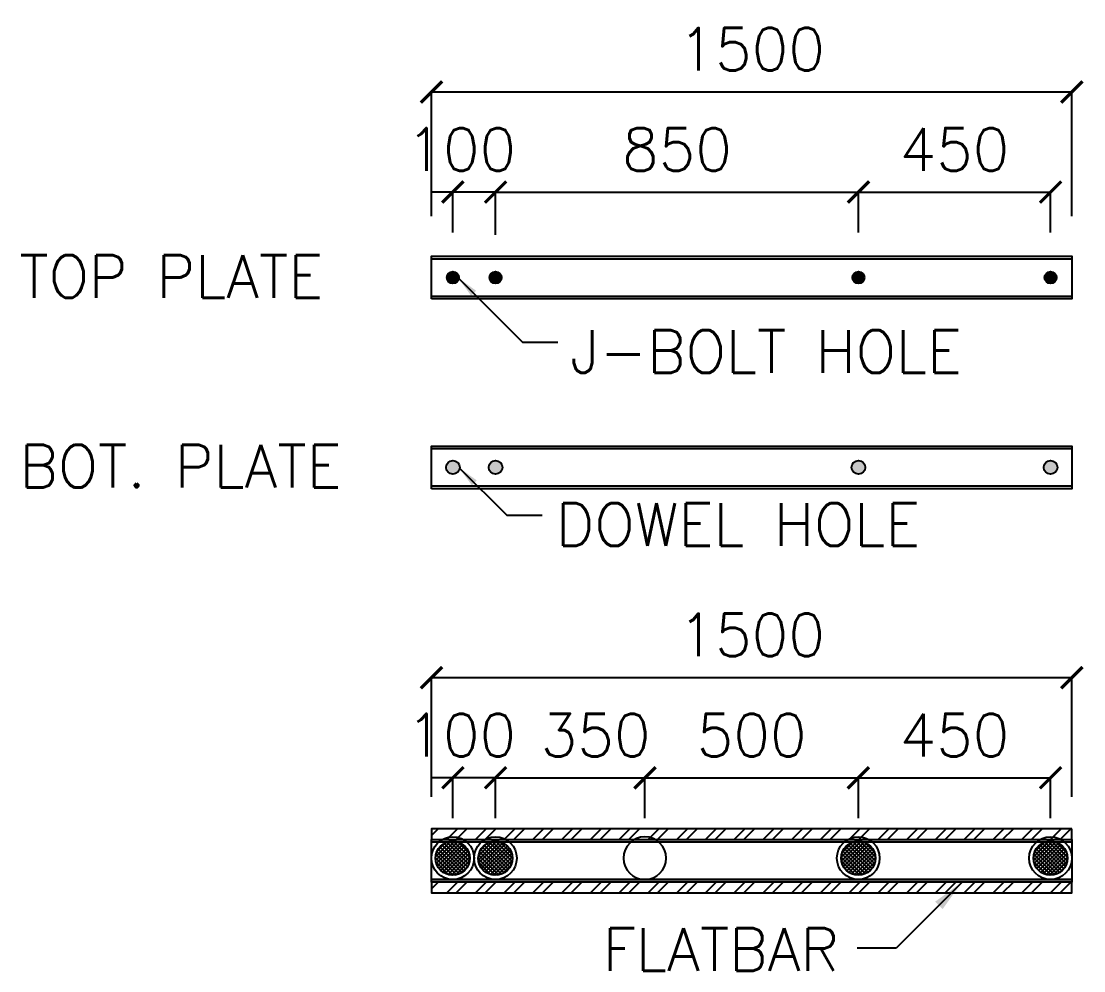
# Model space of a CAD drawing. Header units: inches. Extents: x 25 to 4244, y 15 to 9282.
# Drawn here: x 482 to 2970, y 7057 to 9282 of the extents above; entities that cross this region are included whole.
import ezdxf

# ---------------------------------------------------------------- set-up
doc = ezdxf.new("R2010")
doc.units = ezdxf.units.IN
doc.header["$MEASUREMENT"] = 0
doc.layers.get('Defpoints').update_dxf_attribs({"color": 36, "true_color": 0x703800})
for name, color, linetype in [('0-S1', 1, 'Continuous'), ('A-BAMBOO POLE', 2, 'Continuous'), ('A-DIMENSIONS', 30, 'Continuous'), ('A-Hatch', 8, 'Continuous'), ('A-Main Text', 3, 'Continuous'), ('A-Specifications', 2, 'Continuous'), ('AR-Bamboo Stud', 2, 'Continuous'), ('AR-Flatbar', 143, 'Continuous'), ('AR-FURNITURES', 9, 'Continuous'), ('AR-Panels', 4, 'Continuous'), ('AR-Timber Plate', 3, 'Continuous'), ('Screw Dowel', 140, 'Continuous'), ('Screw J-Bolt', 64, 'Continuous')]:
    doc.layers.add(name, color=color, linetype=linetype)
doc.layers.add('VP', color=7, linetype='Continuous', plot=False)
doc.styles.add('LEROY', font='simplex.shx')
doc.dimstyles.new('DIM100', dxfattribs={"dimscale": 0, "dimtxt": 220, "dimasz": 180, "dimexe": 220, "dimexo": 250, "dimgap": 1, "dimtad": 1, "dimtoh": 1, "dimlfac": 0.001, "dimzin": 1, "dimdsep": 46, "dimtxsty": 'LEROY', "dimblk1": 'ORIGIN', "dimblk2": 'ORIGIN', "dimsah": 1, "dimcen": 0.18, "dimclrd": 30, "dimclre": 30, "dimclrt": 7, "dimazin": 0, "dimtfac": 1, "dimtix": 1, "dimtmove": 1, "dimatfit": 3, "dimfxl": 1, "dimtvp": 1, "dimtolj": 2, "dimtzin": 0, "dimarcsym": 0})

# ---------------------------------------------------------------- blocks, each defined once
blk = doc.blocks.new('bps1')
at = {"layer": 'AR-FURNITURES'}
h = blk.add_hatch(dxfattribs=at)
h.set_pattern_fill('ANSI37', color=256, scale=2)
h.set_pattern_definition([(45, (0, 0), (-4.490128, 4.490128), []), (135, (0, 0), (-4.490128, -4.490128), [])])
edge = h.paths.add_edge_path()
edge.add_ellipse((30825.3, -11129.5), major_axis=(-28.3, 28.3), ratio=1, start_angle=0, end_angle=360, ccw=False)
at = {"layer": 'A-BAMBOO POLE', "linetype": 'Continuous'}
blk.add_circle((30825.3, -11129.5), 50, dxfattribs=at)
at = {"layer": 'AR-FURNITURES', "linetype": 'Continuous', "extrusion": (0, 0, -1)}
blk.add_ellipse((30825.3, -11129.5), major_axis=(-28.3, 28.3), ratio=1, start_param=2.356935, end_param=8.64012, dxfattribs=at)
blk = doc.blocks.new('bpns1')
at = {"layer": 'A-BAMBOO POLE', "linetype": 'Continuous'}
blk.add_circle((31425.3, -11129.1), 50, dxfattribs=at)
blk = doc.blocks.new('DFGNGFHJGJHJ')
at = {"layer": 'AR-Timber Plate'}
blk.add_lwpolyline([(155890.3, -244974.4), (155890.3, -244886.4), (157390.3, -244886.4), (157390.3, -244974.4)], close=True, dxfattribs=at)
at = {"layer": 'VP'}
blk.add_lwpolyline([(155890.3, -244980.4), (155890.3, -244880.4), (157390.3, -244880.4), (157390.3, -244980.4)], close=True, dxfattribs=at)
at = {"layer": 'AR-Bamboo Stud', "rotation": 90}
for p in [(144810.8, -275749.7), (144910.8, -275749.7), (145760.8, -275749.7), (146210.8, -275749.7)]:
    blk.add_blockref('bps1', p, dxfattribs=at)
at = {"layer": 'AR-Bamboo Stud', "xscale": -1, "rotation": 270}
blk.add_blockref('bpns1', (167519.3, -276349.7), dxfattribs=at)
blk = doc.blocks.new('_ArchTick')
at = {"color": 0, "linetype": 'ByBlock', "const_width": 0.15}
blk.add_lwpolyline([(-0.5, -0.5), (0.5, 0.5)], dxfattribs=at)
blk = doc.blocks.new('*D36')
at = {"layer": 'A-DIMENSIONS', "color": 30, "transparency": 16777216}
for p, q in [((1592.4, 7415.1), (1592.4, 7509.4)), ((1592.4, 7509.4), (1942.4, 7509.4)), ((1942.4, 7415.1), (1942.4, 7509.4))]:
    blk.add_line(p, q, dxfattribs=at)
at = {"layer": 'Defpoints', "color": 0, "transparency": 16777216}
for p in [(1942.4, 7509.4), (1592.4, 7315.1), (1942.4, 7315.1)]:
    blk.add_point(p, dxfattribs=at)
at = {"layer": 'A-DIMENSIONS', "color": 30, "transparency": 16777216, "xscale": 50, "yscale": 50, "zscale": 50, "rotation": 180}
blk.add_blockref('_ArchTick', (1592.4, 7509.4), dxfattribs=at)
at = {"layer": 'A-DIMENSIONS', "color": 30, "transparency": 16777216, "xscale": 50, "yscale": 50, "zscale": 50}
blk.add_blockref('_ArchTick', (1942.4, 7509.4), dxfattribs=at)
at = {"layer": 'A-DIMENSIONS', "color": 3, "transparency": 16777216, "insert": (1826.8, 7609.4), "char_height": 100, "attachment_point": 5, "style": 'LEROY'}
blk.add_mtext('\\A2;350', dxfattribs=at)
blk = doc.blocks.new('*D37')
at = {"layer": 'A-DIMENSIONS', "color": 30, "transparency": 16777216}
for p, q in [((1442.4, 7465.1), (1442.4, 7744)), ((1442.4, 7744), (2942.4, 7744)), ((2942.4, 7465.1), (2942.4, 7744))]:
    blk.add_line(p, q, dxfattribs=at)
at = {"layer": 'Defpoints', "color": 0, "transparency": 16777216}
for p in [(2942.4, 7744), (1442.4, 7365.1), (2942.4, 7365.1)]:
    blk.add_point(p, dxfattribs=at)
at = {"layer": 'A-DIMENSIONS', "color": 30, "transparency": 16777216, "xscale": 50, "yscale": 50, "zscale": 50, "rotation": 180}
blk.add_blockref('_ArchTick', (1442.4, 7744), dxfattribs=at)
at = {"layer": 'A-DIMENSIONS', "color": 30, "transparency": 16777216, "xscale": 50, "yscale": 50, "zscale": 50}
blk.add_blockref('_ArchTick', (2942.4, 7744), dxfattribs=at)
at = {"layer": 'A-DIMENSIONS', "color": 3, "transparency": 16777216, "insert": (2192.4, 7844), "char_height": 100, "attachment_point": 5, "style": 'LEROY'}
blk.add_mtext('\\A2;1500', dxfattribs=at)
blk = doc.blocks.new('*D38')
at = {"layer": 'A-DIMENSIONS', "color": 30, "transparency": 16777216}
for p, q in [((1942.4, 7415.1), (1942.4, 7509.4)), ((1942.4, 7509.4), (2442.4, 7509.4)), ((2442.4, 7415.1), (2442.4, 7509.4))]:
    blk.add_line(p, q, dxfattribs=at)
at = {"layer": 'Defpoints', "color": 0, "transparency": 16777216}
for p in [(2442.4, 7509.4), (1942.4, 7315.1), (2442.4, 7315.1)]:
    blk.add_point(p, dxfattribs=at)
at = {"layer": 'A-DIMENSIONS', "color": 30, "transparency": 16777216, "xscale": 50, "yscale": 50, "zscale": 50, "rotation": 180}
blk.add_blockref('_ArchTick', (1942.4, 7509.4), dxfattribs=at)
at = {"layer": 'A-DIMENSIONS', "color": 30, "transparency": 16777216, "xscale": 50, "yscale": 50, "zscale": 50}
blk.add_blockref('_ArchTick', (2442.4, 7509.4), dxfattribs=at)
at = {"layer": 'A-DIMENSIONS', "color": 3, "transparency": 16777216, "insert": (2192.4, 7609.4), "char_height": 100, "attachment_point": 5, "style": 'LEROY'}
blk.add_mtext('\\A2;500', dxfattribs=at)
blk = doc.blocks.new('*D46')
at = {"layer": 'A-DIMENSIONS', "color": 30, "transparency": 16777216}
for p, q in [((2442.4, 7415.1), (2442.4, 7509.4)), ((2442.4, 7509.4), (2892.4, 7509.4)), ((2892.4, 7415.1), (2892.4, 7509.4))]:
    blk.add_line(p, q, dxfattribs=at)
at = {"layer": 'Defpoints', "color": 0, "transparency": 16777216}
for p in [(2892.4, 7509.4), (2442.4, 7315.1), (2892.4, 7315.1)]:
    blk.add_point(p, dxfattribs=at)
at = {"layer": 'A-DIMENSIONS', "color": 30, "transparency": 16777216, "xscale": 50, "yscale": 50, "zscale": 50, "rotation": 180}
blk.add_blockref('_ArchTick', (2442.4, 7509.4), dxfattribs=at)
at = {"layer": 'A-DIMENSIONS', "color": 30, "transparency": 16777216, "xscale": 50, "yscale": 50, "zscale": 50}
blk.add_blockref('_ArchTick', (2892.4, 7509.4), dxfattribs=at)
at = {"layer": 'A-DIMENSIONS', "color": 3, "transparency": 16777216, "insert": (2667.4, 7609.4), "char_height": 100, "attachment_point": 5, "style": 'LEROY'}
blk.add_mtext('\\A2;450', dxfattribs=at)
blk = doc.blocks.new('*D48')
at = {"layer": 'A-DIMENSIONS', "color": 30, "transparency": 16777216}
for p, q in [((1492.4, 7509.4), (1442.4, 7509.4)), ((1492.4, 7415.1), (1492.4, 7509.4)), ((1592.4, 7509.4), (1492.4, 7509.4)), ((1592.4, 7415.1), (1592.4, 7509.4)), ((1592.4, 7509.4), (1642.4, 7509.4))]:
    blk.add_line(p, q, dxfattribs=at)
at = {"layer": 'Defpoints', "color": 0, "transparency": 16777216}
for p in [(1492.4, 7509.4), (1492.4, 7315.1), (1592.4, 7315.1)]:
    blk.add_point(p, dxfattribs=at)
at = {"layer": 'A-DIMENSIONS', "color": 30, "transparency": 16777216, "xscale": 50, "yscale": 50, "zscale": 50}
blk.add_blockref('_ArchTick', (1492.4, 7509.4), dxfattribs=at)
at = {"layer": 'A-DIMENSIONS', "color": 30, "transparency": 16777216, "xscale": 50, "yscale": 50, "zscale": 50, "rotation": 180}
blk.add_blockref('_ArchTick', (1592.4, 7509.4), dxfattribs=at)
at = {"layer": 'A-DIMENSIONS', "color": 3, "transparency": 16777216, "insert": (1512.1, 7609.4), "char_height": 100, "attachment_point": 5, "style": 'LEROY'}
blk.add_mtext('\\A2;100', dxfattribs=at)
blk = doc.blocks.new('*D32')
at = {"layer": 'A-DIMENSIONS', "color": 30, "transparency": 16777216}
for p, q in [((1442.4, 8825.1), (1442.4, 9115.9)), ((1442.4, 9115.9), (2942.4, 9115.9)), ((2942.4, 8825.1), (2942.4, 9115.9))]:
    blk.add_line(p, q, dxfattribs=at)
at = {"layer": 'Defpoints', "color": 0, "transparency": 16777216}
for p in [(2942.4, 9115.9), (1442.4, 8725.1), (2942.4, 8725.1)]:
    blk.add_point(p, dxfattribs=at)
at = {"layer": 'A-DIMENSIONS', "color": 30, "transparency": 16777216, "xscale": 50, "yscale": 50, "zscale": 50, "rotation": 180}
blk.add_blockref('_ArchTick', (1442.4, 9115.9), dxfattribs=at)
at = {"layer": 'A-DIMENSIONS', "color": 30, "transparency": 16777216, "xscale": 50, "yscale": 50, "zscale": 50}
blk.add_blockref('_ArchTick', (2942.4, 9115.9), dxfattribs=at)
at = {"layer": 'A-DIMENSIONS', "color": 3, "transparency": 16777216, "insert": (2192.4, 9215.9), "char_height": 100, "attachment_point": 5, "style": 'LEROY'}
blk.add_mtext('\\A2;1500', dxfattribs=at)
blk = doc.blocks.new('*D33')
at = {"layer": 'A-DIMENSIONS', "color": 30, "transparency": 16777216}
for p, q in [((1592.4, 8781.1), (1592.4, 8881.4)), ((1592.4, 8881.4), (2442.4, 8881.4)), ((2442.4, 8787.1), (2442.4, 8881.4))]:
    blk.add_line(p, q, dxfattribs=at)
at = {"layer": 'Defpoints', "color": 0, "transparency": 16777216}
for p in [(2442.4, 8881.4), (2442.4, 8687.1), (1592.4, 8681.1)]:
    blk.add_point(p, dxfattribs=at)
at = {"layer": 'A-DIMENSIONS', "color": 30, "transparency": 16777216, "xscale": 50, "yscale": 50, "zscale": 50, "rotation": 180}
blk.add_blockref('_ArchTick', (1592.4, 8881.4), dxfattribs=at)
at = {"layer": 'A-DIMENSIONS', "color": 30, "transparency": 16777216, "xscale": 50, "yscale": 50, "zscale": 50}
blk.add_blockref('_ArchTick', (2442.4, 8881.4), dxfattribs=at)
at = {"layer": 'A-DIMENSIONS', "color": 3, "transparency": 16777216, "insert": (2017.4, 8981.4), "char_height": 100, "attachment_point": 5, "style": 'LEROY'}
blk.add_mtext('\\A2;850', dxfattribs=at)
blk = doc.blocks.new('*D34')
at = {"layer": 'A-DIMENSIONS', "color": 30, "transparency": 16777216}
for p, q in [((2442.4, 8787.1), (2442.4, 8881.4)), ((2442.4, 8881.4), (2892.4, 8881.4)), ((2892.4, 8787.1), (2892.4, 8881.4))]:
    blk.add_line(p, q, dxfattribs=at)
at = {"layer": 'Defpoints', "color": 0, "transparency": 16777216}
for p in [(2892.4, 8881.4), (2442.4, 8687.1), (2892.4, 8687.1)]:
    blk.add_point(p, dxfattribs=at)
at = {"layer": 'A-DIMENSIONS', "color": 30, "transparency": 16777216, "xscale": 50, "yscale": 50, "zscale": 50, "rotation": 180}
blk.add_blockref('_ArchTick', (2442.4, 8881.4), dxfattribs=at)
at = {"layer": 'A-DIMENSIONS', "color": 30, "transparency": 16777216, "xscale": 50, "yscale": 50, "zscale": 50}
blk.add_blockref('_ArchTick', (2892.4, 8881.4), dxfattribs=at)
at = {"layer": 'A-DIMENSIONS', "color": 3, "transparency": 16777216, "insert": (2667.4, 8981.4), "char_height": 100, "attachment_point": 5, "style": 'LEROY'}
blk.add_mtext('\\A2;450', dxfattribs=at)
blk = doc.blocks.new('*D35')
at = {"layer": 'A-DIMENSIONS', "color": 30, "transparency": 16777216}
for p, q in [((1492.4, 8881.4), (1442.4, 8881.4)), ((1492.4, 8787.1), (1492.4, 8881.4)), ((1592.4, 8881.4), (1492.4, 8881.4)), ((1592.4, 8787.1), (1592.4, 8881.4)), ((1592.4, 8881.4), (1642.4, 8881.4))]:
    blk.add_line(p, q, dxfattribs=at)
at = {"layer": 'Defpoints', "color": 0, "transparency": 16777216}
for p in [(1492.4, 8881.4), (1492.4, 8687.1), (1592.4, 8687.1)]:
    blk.add_point(p, dxfattribs=at)
at = {"layer": 'A-DIMENSIONS', "color": 30, "transparency": 16777216, "xscale": 50, "yscale": 50, "zscale": 50}
blk.add_blockref('_ArchTick', (1492.4, 8881.4), dxfattribs=at)
at = {"layer": 'A-DIMENSIONS', "color": 30, "transparency": 16777216, "xscale": 50, "yscale": 50, "zscale": 50, "rotation": 180}
blk.add_blockref('_ArchTick', (1592.4, 8881.4), dxfattribs=at)
at = {"layer": 'A-DIMENSIONS', "color": 3, "transparency": 16777216, "insert": (1512.1, 8981.4), "char_height": 100, "attachment_point": 5, "style": 'LEROY'}
blk.add_mtext('\\A2;100', dxfattribs=at)
blk = doc.blocks.new('srthtfghjfghtrrdre')
at = {"layer": 'Screw J-Bolt'}
h = blk.add_hatch(color=256, dxfattribs=at)
h.dxf.hatch_style = 1
h.paths.add_polyline_path([(91218.9, 31514.7, 1), (91190.9, 31514.7, 1)])
blk.add_circle((91204.9, 31514.7), 14, dxfattribs=at)
blk = doc.blocks.new('_ORIGIN')
at = {"color": 0, "linetype": 'ByBlock'}
blk.add_line((-0.5, 0), (-1, 0), dxfattribs=at)
blk.add_circle((0, 0), 0.5, dxfattribs=at)
blk = doc.blocks.new('32mm Hole')
at = {"layer": 'Screw Dowel'}
h = blk.add_hatch(color=256, dxfattribs=at)
h.dxf.hatch_style = 1
h.paths.add_polyline_path([(92138.9, 31231.2, 1), (92170.9, 31231.2, 1)])
blk.add_circle((92154.9, 31231.2), 16, dxfattribs=at)

msp = doc.modelspace()

# ---------------------------------------------------------------- hatches: boundary and pattern name
at = {"layer": 'A-Hatch'}
h = msp.add_hatch(dxfattribs=at)
h.set_pattern_fill('ANSI32', color=8, scale=5)
h.set_pattern_definition([(45, (-43567.1, 3471.977), (-33.67596, 33.67596), []), (45, (-43544.647, 3471.977), (-33.67596, 33.67596), [])])
h.paths.add_polyline_path([(2942.4, 7390.1), (1442.4, 7390.1), (1442.4, 7365.1), (2942.4, 7365.1)])
h = msp.add_hatch(dxfattribs=at)
h.set_pattern_fill('ANSI32', color=8, scale=5)
h.set_pattern_definition([(45, (-43567.097, 3346.976), (-33.67596, 33.67596), []), (45, (-43544.646, 3346.976), (-33.67596, 33.67596), [])])
h.paths.add_polyline_path([(2942.4, 7265.1), (1442.4, 7265.1), (1442.4, 7240.1), (2942.4, 7240.1)])

# ---------------------------------------------------------------- linework, layer by layer
at = {"layer": '0-S1', "elevation": -18333.7}
for points in [[(2942.4, 7390.1), (1442.4, 7390.1), (1442.4, 7365.1), (2942.4, 7365.1)], [(2942.4, 7265.1), (1442.4, 7265.1), (1442.4, 7240.1), (2942.4, 7240.1)]]:
    msp.add_lwpolyline(points, close=True, dxfattribs=at)
at = {"layer": 'AR-Flatbar', "const_width": 5, "elevation": -18333.7}
msp.add_lwpolyline([(1442.4, 7271.1), (2942.4, 7271.1)], dxfattribs=at)
at = {"layer": 'AR-Timber Plate', "elevation": -18333.7}
for points in [[(1442.4, 8637.1), (1442.4, 8725.1), (2942.4, 8725.1), (2942.4, 8637.1)], [(1442.4, 8192.5), (1442.4, 8280.5), (2942.4, 8280.5), (2942.4, 8192.5)]]:
    msp.add_lwpolyline(points, close=True, dxfattribs=at)
at = {"layer": 'VP', "elevation": -18333.7}
for points in [[(1442.4, 8631.1), (1442.4, 8731.1), (2942.4, 8731.1), (2942.4, 8631.1)], [(1442.4, 8186.5), (1442.4, 8286.5), (2942.4, 8286.5), (2942.4, 8186.5)]]:
    msp.add_lwpolyline(points, close=True, dxfattribs=at)

# ---------------------------------------------------------------- block references
at = {"layer": 'AR-Panels'}
for name, p in [('srthtfghjfghtrrdre', (-89712.5, -22833.6, -18333.7)), ('srthtfghjfghtrrdre', (-89612.5, -22833.6, -18333.7)), ('srthtfghjfghtrrdre', (-88762.5, -22833.6, -18333.7)), ('srthtfghjfghtrrdre', (-88312.5, -22833.6, -18333.7)), ('32mm Hole', (-90662.5, -22994.6, -18333.7)), ('32mm Hole', (-90562.5, -22994.6, -18333.7)), ('32mm Hole', (-89712.5, -22994.6, -18333.7)), ('32mm Hole', (-89262.5, -22994.6, -18333.7)), ('DFGNGFHJGJHJ', (-154448.2, 252245.5, -18333.7))]:
    msp.add_blockref(name, p, dxfattribs=at)

# ---------------------------------------------------------------- texts
at = {"layer": 'A-Main Text', "ltscale": 0.2, "char_height": 100, "attachment_point": 3, "style": 'LEROY'}
for s, insert in [('\\pxql;TOP PLATE', (1543.6, 8734, -18333.7)), ('\\pxql;BOT. PLATE', (1543.6, 8289.4, -18333.7))]:
    msp.add_mtext_dynamic_manual_height_columns(s, width=1066.299, gutter_width=0.3, heights=[0], dxfattribs=dict(at, insert=insert))
at = {"layer": 'A-Specifications', "ltscale": 0.2, "char_height": 100, "attachment_point": 3, "style": 'LEROY'}
for s, width, gutter_width, insert in [('\\pxql;J-BOLT HOLE', 1066.299, 0.3, (2833.8, 8557.7, -18333.7)), ('\\pxql;DOWEL HOLE', 1010.881, 0.3, (2744.9, 8152.4, -18333.7)), ('FLATBAR', 751.472, 0.5, (2396.9, 7157.4, -18333.7))]:
    msp.add_mtext_dynamic_manual_height_columns(s, width=width, gutter_width=gutter_width, heights=[0], dxfattribs=dict(at, insert=insert))

# ---------------------------------------------------------------- dimensions: what is measured, and where the dimension line sits
at = {"layer": 'A-DIMENSIONS'}
for base, p1, p2, picture, middle in [((2942.4, 9115.9, -18333.7), (1442.4, 8725.1, -18333.7), (2942.4, 8725.1, -18333.7), '*D32', (2192.4, 9215.9, -18333.7)), ((2442.4, 8881.4, -18333.7), (1592.4, 8681.1, -18333.7), (2442.4, 8687.1, -18333.7), '*D33', (2017.4, 8981.4, -18333.7)), ((2892.4, 8881.4, -18333.7), (2442.4, 8687.1, -18333.7), (2892.4, 8687.1, -18333.7), '*D34', (2667.4, 8981.4, -18333.7)), ((2942.4, 7744, -18333.7), (1442.4, 7365.1, -18333.7), (2942.4, 7365.1, -18333.7), '*D37', (2192.4, 7844, -18333.7)), ((2442.4, 7509.4, -18333.7), (1942.4, 7315.1, -18333.7), (2442.4, 7315.1, -18333.7), '*D38', (2192.4, 7609.4, -18333.7)), ((2892.4, 7509.4, -18333.7), (2442.4, 7315.1, -18333.7), (2892.4, 7315.1, -18333.7), '*D46', (2667.4, 7609.4, -18333.7))]:
    dim = msp.add_linear_dim(base=base, p1=p1, p2=p2, dimstyle='DIM100', override={"dimscale": 1, "dimtxt": 100, "dimasz": 50, "dimexe": 0, "dimexo": 100, "dimgap": 50, "dimdec": 0, "dimlfac": 1, "dimblk1": 'ArchTick', "dimblk2": 'ArchTick', "dimclrt": 3, "dimlwd": -1, "dimlwe": -1}, dxfattribs=at)
    dim.commit()
    dim.dimension.update_dxf_attribs({"geometry": picture, "text_midpoint": middle})
for base, p1, p2, picture, middle in [((1492.4, 8881.4, -18333.7), (1592.4, 8687.1, -18333.7), (1492.4, 8687.1, -18333.7), '*D35', (1512.1, 8881.4, -18333.7)), ((1492.4, 7509.4, -18333.7), (1592.4, 7315.1, -18333.7), (1492.4, 7315.1, -18333.7), '*D48', (1512.1, 7509.4, -18333.7)), ((1942.4, 7509.4, -18333.7), (1592.4, 7315.1, -18333.7), (1942.4, 7315.1, -18333.7), '*D36', (1826.8, 7509.4, -18333.7))]:
    dim = msp.add_linear_dim(base=base, p1=p1, p2=p2, dimstyle='DIM100', override={"dimscale": 1, "dimtxt": 100, "dimasz": 50, "dimexe": 0, "dimexo": 100, "dimgap": 50, "dimdec": 0, "dimlfac": 1, "dimblk1": 'ArchTick', "dimblk2": 'ArchTick', "dimclrt": 3, "dimlwd": -1, "dimlwe": -1}, dxfattribs=at)
    dim.commit()
    dim.dimension.update_dxf_attribs({"geometry": picture, "text_midpoint": middle, "dimtype": 160})

# ---------------------------------------------------------------- leaders
at = {"layer": '0-S1', "ltscale": 0.2}
for points, override in [([(1505.5, 8680, -18333.7), (1655.8, 8529.7, -18333.7), (1738.6, 8529.7, -18333.7)], {"dimscale": 0.05, "dimasz": 1000, "dimtad": 0, "dimclrd": 256}), ([(1507.4, 8235.5, -18333.7), (1618.7, 8124.3, -18333.7), (1701.4, 8124.3, -18333.7)], {"dimscale": 0.05, "dimasz": 1000, "dimtad": 0, "dimclrd": 256}), ([(2683.9, 7263.7, -18333.7), (2530.9, 7110.7, -18333.7), (2439.2, 7110.7, -18333.7)], {"dimscale": 0.05, "dimasz": 1500, "dimtad": 0, "dimclrd": 256})]:
    msp.add_leader(points, dimstyle='DIM100', override=override, dxfattribs=at)

doc.saveas('drawing.dxf')
